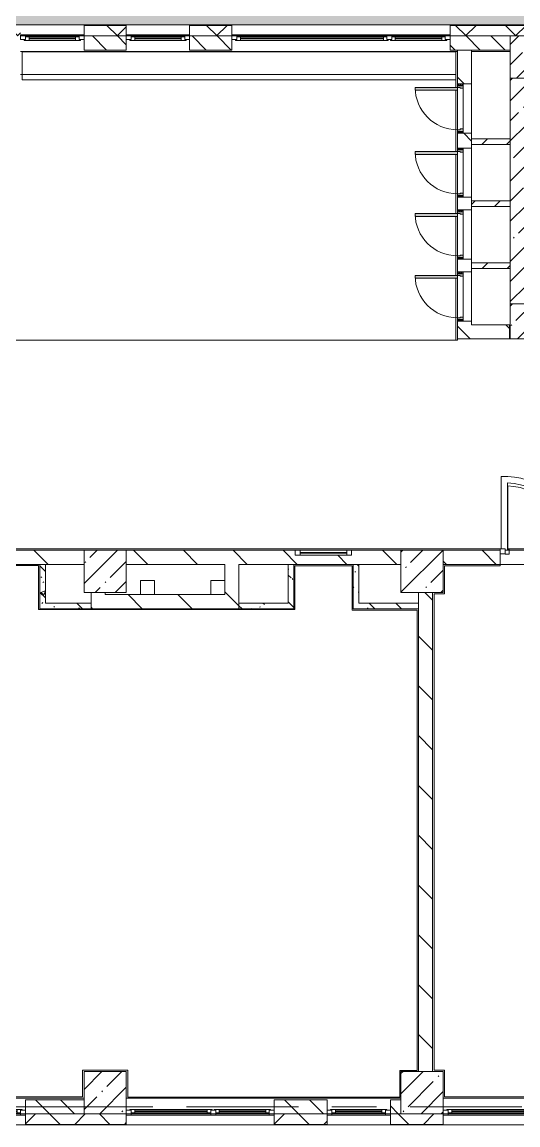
# Model space of a CAD drawing. Header units: millimetres. Extents: x 81469 to 279813, y -8553 to 29000.
# Drawn here: x 159583 to 166624, y -258 to 15398 of the extents above; entities that cross this region are included whole.
import ezdxf

# ---------------------------------------------------------------- set-up
doc = ezdxf.new("R2010")
doc.units = ezdxf.units.MM
doc.linetypes.add('Осевая', pattern=[3175, 635, -476.25, 1587.5, -476.25])
for name, color, linetype, lineweight in [('A-DETL-19', 7, 'Continuous', 5), ('A-GLAZ-3', 7, 'Continuous', 5), ('A-GLAZ-CWMG-2', 7, 'Continuous', 5), ('A-WALL', 7, 'Continuous', 9), ('A-WALL-4', 7, 'Continuous', 5), ('I-WALL-21', 7, 'Continuous', 5), ('S-COLS-1', 7, 'Continuous', 5), ('Оси', 7, 'Continuous', 9), ('Оси-2', 7, 'Осевая', 9)]:
    doc.layers.add(name, color=color, linetype=linetype, lineweight=lineweight)
doc.layers.add('A-DETL-GENF-1', color=7, linetype='Continuous', lineweight=9, true_color=0xc0c0c0, transparency=0.4)
for name, color, linetype, lineweight, true_color in [('A-DETL-GENF-2', 7, 'Continuous', 5, 0xaaaaaa), ('A-DOOR-4', 7, 'Continuous', 5, 0xe2e2e2), ('A-DOOR-5', 7, 'Continuous', 5, 0xaaaaaa), ('A-DOOR-FRAM-2', 7, 'Continuous', 5, 0xe2e2e2), ('A-DOOR-FRAM-4', 7, 'Continuous', 5, 0xaaaaaa), ('A-FLOR-2', 7, 'Continuous', 5, 0xaaaaaa), ('A-WALL-5', 7, 'Continuous', 5, 0x737373), ('I-WALL-23', 7, 'Continuous', 5, 0x787878)]:
    doc.layers.add(name, color=color, linetype=linetype, lineweight=lineweight, true_color=true_color)
pattern_1 = [(135, (152802.76, 0), (-176.7767, -176.7767), [])]
pattern_2 = [(135, (152802.76, 0), (-353.553, -353.553), [])]
pattern_3 = [(45, (152802.76, 0), (-353.5534, 353.5534), []), (135, (152802.76, 0), (-353.5534, -353.5534), [])]
pattern_4 = [(45, (152802.76, 0), (-285.123, 285.123), []), (45, (153087.9, 0), (-285.123, 285.123), [504.031, -100.806, 16.764, -84.042])]
pattern_5 = [(135, (152802.76, 0), (-377.17, -377.17), [533.4, -88.9, 17.78, -88.9]), (135, (152802.76, 376.94), (-377.17, -377.17), []), (50, (152802.76, 0), (637.645, -55.787), [66.675, -733.425]), (355, (152802.76, 0), (-123.35, 668.7), [53.34, -586.74]), (100.451, (152855.9, -4.65), (514.3, 612.908), [56.665, -623.315]), (46.184, (152802.8, 177.8), (948.776, -147.15), [100.01, -1100.14]), (96.636, (152881.8, 165.5), (830.91, 865.997), [85, -934.97]), (351.184, (152802.8, 177.8), (830.92, 865.99), [80.01, -880.11]), (21, (152891.66, 133.35), (530.65, -357.928), [66.675, -733.425]), (326, (152891.66, 133.35), (216.308, 644.658), [53.34, -586.74]), (71.451, (152935.9, 103.5), (746.96, 286.724), [56.665, -623.315]), (37.5, (152802.76, 0), (10.8105, 295.9426), [16.764, -562.864, 16.764, -578.866, -588.962]), (37.5, (152802.76, 0), (10.8105, 295.9426), [-1175.258, 16.764, -572.198]), (7.5, (152802.76, 0), (233.869, 350.632), [16.764, -322.834, 16.764, -549.529, -224.472]), (7.5, (152802.76, 0), (233.869, 350.632), [-905.891, 16.764, -207.708]), (327.5, (152604.51, 0), (474.568, -20.0513), [16.764, -205.486, 16.764, -676.656, -920.115]), (327.5, (152604.51, 0), (474.568, -20.0513), [-915.67, 16.764, -903.351]), (317.5, (152515.6, 0), (518.452, 88.993), [16.764, -272.161, 16.764, -443.738, -653.415]), (317.5, (152515.6, 0), (518.452, 88.993), [-749.427, 16.764, -636.65])]
pattern_6 = [(45, (152802.76, 0), (-176.7767, 176.7767), [])]

# ---------------------------------------------------------------- blocks, each defined once
blk = doc.blocks.new('BSC_Колонна _Прямоугольная - 600х600-V101-3_4_3_птичка')
at = {"layer": 'S-COLS-1'}
h = blk.add_hatch(dxfattribs=at)
h.set_pattern_fill('FP_60', color=256, style=0, pattern_type=2)
h.set_pattern_definition([(45, (-14010, -14900), (-285.123, 285.123), []), (45, (-13724.88, -14900), (-285.123, 285.123), [504.031, -100.806, 16.764, -84.042])])
h.paths.add_polyline_path([(-22, -300), (300, -300), (300, 300), (-300, 300), (-300, -300)])
for p, q in [((300, 300), (-300, 300)), ((-300, 300), (-300, -300)), ((300, -300), (300, 300)), ((-300, -300), (300, -300))]:
    blk.add_line(p, q, dxfattribs=at)
blk = doc.blocks.new('120_Окно_СКБ_2Ст - 120_Окно_СКБ_2Ст 3100х2500 _мал_ створка слева-2_-22446420-3_4_3_птичка')
at = {"layer": 'A-GLAZ-3'}
for p, q in [((-1550, -127), (-1550, -57)), ((-1550, -57), (-1480, -57)), ((1550, -57), (-1550, -57)), ((-1480, -127), (-1550, -127)), ((-1550, -127), (-1500, -127)), ((-1480, -127), (-1500, -127)), ((-1500, -127), (-1500, -137)), ((-1500, -137), (-700, -137)), ((-700, -137), (-1500, -137)), ((-1480, -57), (-1480, -127)), ((-720, -87), (-1480, -87)), ((-1480, -87), (-1480, -127)), ((-1430, -137), (-1430, -87)), ((-1430, -107), (-770, -107)), ((-770, -117), (-1430, -117)), ((-770, -137), (-770, -87)), ((-720, -127), (-720, -57)), ((-720, -57), (-650, -57)), ((-720, -127), (-720, -87)), ((-650, -127), (-720, -127)), ((-700, -127), (-720, -127)), ((-700, -127), (-670, -127)), ((-700, -137), (-700, -127)), ((-650, -127), (-670, -127)), ((-670, -127), (-670, -137)), ((-670, -137), (1500, -137)), ((1500, -137), (-670, -137)), ((-650, -57), (-650, -127)), ((1480, -87), (-650, -87)), ((-650, -87), (-650, -127)), ((-600, -137), (-600, -87)), ((-600, -107), (1430, -107)), ((1430, -117), (-600, -117)), ((1430, -137), (1430, -87)), ((1480, -127), (1480, -57)), ((1480, -57), (1550, -57)), ((1480, -127), (1480, -87)), ((1550, -127), (1480, -127)), ((1500, -127), (1480, -127)), ((1500, -127), (1550, -127)), ((1500, -137), (1500, -127)), ((1550, -57), (1550, -127))]:
    blk.add_line(p, q, dxfattribs=at)
blk = doc.blocks.new('120_Окно_СКБ_2Ст - 120_Окно_СКБ_2Ст 2100х2500 _мал створка СЛЕВА_-22446485-3_4_3_птичка')
at = {"layer": 'A-GLAZ-3'}
for p, q in [((-1050, -127), (-1050, -57)), ((-1050, -57), (-980, -57)), ((1050, -57), (-1050, -57)), ((-980, -127), (-1050, -127)), ((-1050, -127), (-1000, -127)), ((-980, -127), (-1000, -127)), ((-1000, -127), (-1000, -137)), ((-1000, -137), (-200, -137)), ((-200, -137), (-1000, -137)), ((-980, -57), (-980, -127)), ((-220, -87), (-980, -87)), ((-980, -87), (-980, -127)), ((-930, -137), (-930, -87)), ((-930, -107), (-270, -107)), ((-270, -117), (-930, -117)), ((-270, -137), (-270, -87)), ((-220, -127), (-220, -57)), ((-220, -57), (-150, -57)), ((-220, -127), (-220, -87)), ((-150, -127), (-220, -127)), ((-200, -127), (-220, -127)), ((-200, -127), (-170, -127)), ((-200, -137), (-200, -127)), ((-150, -127), (-170, -127)), ((-170, -127), (-170, -137)), ((-170, -137), (1000, -137)), ((1000, -137), (-170, -137)), ((-150, -57), (-150, -127)), ((980, -87), (-150, -87)), ((-150, -87), (-150, -127)), ((-100, -137), (-100, -87)), ((-100, -107), (930, -107)), ((930, -117), (-100, -117)), ((930, -137), (930, -87)), ((980, -127), (980, -57)), ((980, -57), (1050, -57)), ((980, -127), (980, -87)), ((1050, -127), (980, -127)), ((1000, -127), (980, -127)), ((1000, -127), (1050, -127)), ((1000, -137), (1000, -127)), ((1050, -57), (1050, -127))]:
    blk.add_line(p, q, dxfattribs=at)
blk = doc.blocks.new('120_Окно_СКБ_1Ст - 120_Окно_СКБ_1Ст 900х2500_h_-22445987-3_4_3_птичка')
at = {"layer": 'A-GLAZ-3'}
for p, q in [((-450, -127), (-450, -57)), ((-450, -57), (-380, -57)), ((450, -57), (-450, -57)), ((-380, -127), (-450, -127)), ((-450, -127), (-400, -127)), ((-380, -127), (-400, -127)), ((-400, -127), (-400, -137)), ((-400, -137), (400, -137)), ((400, -137), (-400, -137)), ((-380, -57), (-380, -127)), ((380, -87), (-380, -87)), ((-380, -87), (-380, -127)), ((-330, -137), (-330, -87)), ((-330, -107), (330, -107)), ((330, -117), (-330, -117)), ((330, -137), (330, -87)), ((380, -127), (380, -57)), ((380, -57), (450, -57)), ((380, -127), (380, -87)), ((450, -127), (380, -127)), ((400, -127), (380, -127)), ((400, -127), (450, -127)), ((400, -137), (400, -127)), ((450, -57), (450, -127))]:
    blk.add_line(p, q, dxfattribs=at)
blk = doc.blocks.new('120_Окно_СКБ_2Ст - 120_Окно_СКБ_2Ст 2100х2500 _мал створка СЛЕВА_-V106-3_4_3_птичка')
at = {"layer": 'A-GLAZ-3'}
for p, q in [((-1050, -127), (-1050, -57)), ((-1050, -57), (-980, -57)), ((1050, -57), (-1050, -57)), ((-980, -127), (-1050, -127)), ((-1050, -127), (-1000, -127)), ((-980, -127), (-1000, -127)), ((-1000, -127), (-1000, -137)), ((-1000, -137), (-200, -137)), ((-200, -137), (-1000, -137)), ((-980, -57), (-980, -127)), ((-220, -87), (-980, -87)), ((-980, -87), (-980, -127)), ((-930, -137), (-930, -87)), ((-930, -107), (-270, -107)), ((-270, -117), (-930, -117)), ((-270, -137), (-270, -87)), ((-220, -127), (-220, -57)), ((-220, -57), (-150, -57)), ((-220, -127), (-220, -87)), ((-150, -127), (-220, -127)), ((-200, -127), (-220, -127)), ((-200, -127), (-170, -127)), ((-200, -137), (-200, -127)), ((-150, -127), (-170, -127)), ((-170, -127), (-170, -137)), ((-170, -137), (1000, -137)), ((1000, -137), (-170, -137)), ((-150, -57), (-150, -127)), ((980, -87), (-150, -87)), ((-150, -87), (-150, -127)), ((-100, -137), (-100, -87)), ((-100, -107), (930, -107)), ((930, -117), (-100, -117)), ((930, -137), (930, -87)), ((980, -127), (980, -57)), ((980, -57), (1050, -57)), ((980, -127), (980, -87)), ((1050, -127), (980, -127)), ((1000, -127), (980, -127)), ((1000, -127), (1050, -127)), ((1000, -137), (1000, -127)), ((1050, -57), (1050, -127))]:
    blk.add_line(p, q, dxfattribs=at)
blk = doc.blocks.new('120_Окно_СКБ_2Ст - 120_Окно_СКБ_2Ст 3100х2500 _мал_створка слева_ 2-V149-3_4_3_птичка')
at = {"layer": 'A-GLAZ-3'}
for p, q in [((-1550, -127), (-1550, -57)), ((-1550, -57), (-1480, -57)), ((1550, -57), (-1550, -57)), ((-1480, -127), (-1550, -127)), ((-1550, -127), (-1500, -127)), ((-1480, -127), (-1500, -127)), ((-1500, -127), (-1500, -137)), ((-1500, -137), (670, -137)), ((670, -137), (-1500, -137)), ((-1480, -57), (-1480, -127)), ((650, -87), (-1480, -87)), ((-1480, -87), (-1480, -127)), ((-1430, -137), (-1430, -87)), ((-1430, -107), (600, -107)), ((600, -117), (-1430, -117)), ((600, -137), (600, -87)), ((650, -127), (650, -57)), ((650, -57), (720, -57)), ((650, -127), (650, -87)), ((720, -127), (650, -127)), ((670, -127), (650, -127)), ((670, -127), (700, -127)), ((670, -137), (670, -127)), ((720, -127), (700, -127)), ((700, -127), (700, -137)), ((700, -137), (1500, -137)), ((1500, -137), (700, -137)), ((720, -57), (720, -127)), ((1480, -87), (720, -87)), ((720, -87), (720, -127)), ((770, -137), (770, -87)), ((770, -107), (1430, -107)), ((1430, -117), (770, -117)), ((1430, -137), (1430, -87)), ((1480, -127), (1480, -57)), ((1480, -57), (1550, -57)), ((1480, -127), (1480, -87)), ((1550, -127), (1480, -127)), ((1500, -127), (1480, -127)), ((1500, -127), (1550, -127)), ((1500, -137), (1500, -127)), ((1550, -57), (1550, -127))]:
    blk.add_line(p, q, dxfattribs=at)
blk = doc.blocks.new('BSC_Колонна _Прямоугольная - 500х500-V199-3_4_3_птичка')
at = {"layer": 'S-COLS-1'}
h = blk.add_hatch(dxfattribs=at)
h.set_pattern_fill('FP_112', color=256, style=0, pattern_type=2)
h.set_pattern_definition([(45, (-13960, -11150), (-285.123, 285.123), []), (45, (-13674.88, -11150), (-285.123, 285.123), [504.031, -100.806, 16.764, -84.042])])
h.paths.add_polyline_path([(-250, -250), (250, -250), (250, 250), (-250, 250), (-250, 71)])
for p, q in [((250, 250), (-250, 250)), ((-250, 250), (-250, -250)), ((250, -250), (250, 250)), ((-250, -250), (250, -250))]:
    blk.add_line(p, q, dxfattribs=at)
blk = doc.blocks.new('BSC_Колонна _Прямоугольная - 600х600-V205-3_4_3_птичка')
at = {"layer": 'S-COLS-1'}
h = blk.add_hatch(dxfattribs=at)
h.set_pattern_fill('FP_117', color=256, style=0, pattern_type=2)
h.set_pattern_definition([(45, (-7960, -7600), (-285.123, 285.123), []), (45, (-7674.88, -7600), (-285.123, 285.123), [504.031, -100.806, 16.764, -84.042])])
h.paths.add_polyline_path([(-300, -300), (300, -300), (300, 300), (-300, 300)])
for p, q in [((300, 300), (-300, 300)), ((-300, 300), (-300, -300)), ((300, -300), (300, 300)), ((-300, -300), (300, -300))]:
    blk.add_line(p, q, dxfattribs=at)
blk = doc.blocks.new('110_Дверь_СКБ_1Ст - д-18 700x2100h_Технический шкаф ЭОМ и СС-V190-3_4_3_птичка')
at = {"layer": 'A-DOOR-4'}
h = blk.add_hatch(color=256, dxfattribs=at)
h.paths.add_polyline_path([(-312.5, 100), (-312.5, 20), (-277.5, 20), (-277.5, 60), (-287.5, 60), (-292.5, 100)])
h.paths.add_polyline_path([(312.5, 100), (312.5, 60), (302.5, 60), (302.5, 20), (337.5, 20), (337.5, 100)])
at = {"layer": 'A-DOOR-5'}
h = blk.add_hatch(dxfattribs=at)
h.set_pattern_fill('FP_20', color=256, style=0, pattern_type=2)
h.set_pattern_definition([(135, (1951.41, 164.685), (-14.14214, -14.14214), []), (225, (1951.41, 164.685), (14.14214, -14.14214), [])])
h.paths.add_polyline_path([(362.5, 100), (337.5, 100), (337.5, 20), (362.5, 20)])
at = {"layer": 'A-DOOR-FRAM-2'}
blk.add_hatch(color=256, dxfattribs=at).paths.add_polyline_path([(272.5, 700), (272.5, 100), (312.5, 100), (312.5, 700)])
at = {"layer": 'A-DOOR-FRAM-4'}
h = blk.add_hatch(dxfattribs=at)
h.set_pattern_fill('FP_21', color=256, style=0, pattern_type=2)
h.set_pattern_definition([(45, (-171.384, 164.685), (-14.1421, 14.1421), []), (135, (-171.384, 164.685), (-14.1421, -14.1421), [])])
h.paths.add_polyline_path([(-312.5, 100), (-337.5, 100), (-337.5, 20), (-312.5, 20)])
at = {"layer": 'A-DOOR-5'}
for p, q in [((312.5, 700), (272.5, 700)), ((272.5, 700), (272.5, 100)), ((312.5, 100), (312.5, 700)), ((272.5, 100), (312.5, 100))]:
    blk.add_line(p, q, dxfattribs=at)
blk.add_arc((312.5, 100), 600, 90, 180, dxfattribs=at)
at = {"layer": 'A-DOOR-FRAM-4'}
for p, q in [((-312.5, 100), (-337.5, 100)), ((-337.5, 100), (-337.5, 20)), ((-337.5, 20), (-312.5, 20)), ((-287.5, 100), (-312.5, 100)), ((-312.5, 100), (-312.5, 20)), ((-312.5, 20), (-312.5, 100)), ((-312.5, 20), (-277.5, 20)), ((-287.5, 60), (-287.5, 100)), ((-287.5, 100), (272.5, 100)), ((-277.5, 60), (-287.5, 60)), ((-277.5, 20), (-277.5, 60)), ((302.5, 20), (-277.5, 20)), ((312.5, 60), (302.5, 60)), ((302.5, 60), (302.5, 20)), ((302.5, 20), (337.5, 20)), ((312.5, 100), (312.5, 60)), ((337.5, 100), (312.5, 100)), ((337.5, 20), (337.5, 100)), ((362.5, 100), (337.5, 100)), ((337.5, 100), (337.5, 20)), ((337.5, 20), (362.5, 20)), ((362.5, 20), (362.5, 100))]:
    blk.add_line(p, q, dxfattribs=at)
blk = doc.blocks.new('120_Окно_СКБ_1Ст - 120_Окно_СКБ_1Ст 900х2500_h_-20664874-3_4_3_птичка')
at = {"layer": 'A-GLAZ-3'}
for p, q in [((-450, -127), (-450, -57)), ((-450, -57), (-380, -57)), ((450, -57), (-450, -57)), ((-380, -127), (-450, -127)), ((-450, -127), (-400, -127)), ((-380, -127), (-400, -127)), ((-400, -127), (-400, -137)), ((-400, -137), (400, -137)), ((400, -137), (-400, -137)), ((-380, -57), (-380, -127)), ((380, -87), (-380, -87)), ((-380, -87), (-380, -127)), ((-330, -137), (-330, -87)), ((-330, -107), (330, -107)), ((330, -117), (-330, -117)), ((330, -137), (330, -87)), ((380, -127), (380, -57)), ((380, -57), (450, -57)), ((380, -127), (380, -87)), ((450, -127), (380, -127)), ((400, -127), (380, -127)), ((400, -127), (450, -127)), ((400, -137), (400, -127)), ((450, -57), (450, -127))]:
    blk.add_line(p, q, dxfattribs=at)
blk = doc.blocks.new('120_Окно_СКБ_1Ст - 120_Окно_СКБ_1Ст_900х2500_h_-20705657-3_4_3_птичка')
at = {"layer": 'A-GLAZ-3'}
for p, q in [((-450, -127), (-450, -57)), ((-450, -57), (-380, -57)), ((450, -57), (-450, -57)), ((-380, -127), (-450, -127)), ((-450, -127), (-400, -127)), ((-380, -127), (-400, -127)), ((-400, -127), (-400, -137)), ((-400, -137), (400, -137)), ((400, -137), (-400, -137)), ((-380, -57), (-380, -127)), ((380, -87), (-380, -87)), ((-380, -87), (-380, -127)), ((-330, -137), (-330, -87)), ((-330, -107), (330, -107)), ((330, -117), (-330, -117)), ((330, -137), (330, -87)), ((380, -127), (380, -57)), ((380, -57), (450, -57)), ((380, -127), (380, -87)), ((450, -127), (380, -127)), ((400, -127), (380, -127)), ((400, -127), (450, -127)), ((400, -137), (400, -127)), ((450, -57), (450, -127))]:
    blk.add_line(p, q, dxfattribs=at)
blk = doc.blocks.new('BSC_Колонна _Прямоугольная - 600х600-20441433-3_4_3_птичка')
at = {"layer": 'S-COLS-1'}
h = blk.add_hatch(dxfattribs=at)
h.set_pattern_fill('FP_125', color=256, style=0, pattern_type=2)
h.set_pattern_definition([(45, (-12460, -7600), (-285.123, 285.123), []), (45, (-12174.88, -7600), (-285.123, 285.123), [504.031, -100.806, 16.764, -84.042])])
h.paths.add_polyline_path([(-300, -300), (300, -300), (300, 300), (-300, 300), (-300, 150)])
for p, q in [((300, 300), (-300, 300)), ((-300, 300), (-300, -300)), ((300, -300), (300, 300)), ((-300, -300), (300, -300))]:
    blk.add_line(p, q, dxfattribs=at)
blk = doc.blocks.new('Дверь_Витражная_остекление_ - ДВН_ДАО_Главный вход_1200 в свету Д-22 _п_-31928779-3_4_3_птичка')
at = {"layer": 'A-DOOR-4'}
for points in [[(-615, 30), (-610, 30), (-615, 930)], [(610, 384), (650, 388), (650, 430), (610, 430), (610, 388)]]:
    blk.add_hatch(color=256, dxfattribs=at).paths.add_polyline_path(points)
at = {"layer": 'A-DETL-GENF-2'}
for p, q in [((-610, 30), (-610, 930)), ((650, 430), (610, 430)), ((610, 430), (610, 384)), ((650, 387), (650, 430)), ((-595, 30), (-615, 30)), ((-595, -40), (-595, 30)), ((595, -40), (595, 16)), ((-650, -40), (-595, -40)), ((650, -40), (595, -40))]:
    blk.add_line(p, q, dxfattribs=at)
at = {"layer": 'A-DOOR-5'}
blk.add_line((650, 430), (650, 387), dxfattribs=at)
for centre, radius, start, end in [((-650, 30), 900, 360, 87.7416), ((650, 30), 400, 90, 140.1159), ((650, 30), 400, 158.7261, 180)]:
    blk.add_arc(centre, radius, start, end, dxfattribs=at)
blk = doc.blocks.new('Прямоугольный импост - 50 x 70 мм-31701779-3_4_3_птичка')
at = {"layer": 'A-GLAZ-CWMG-2'}
for p, q in [((0, 35), (-70, 35)), ((-70, 35), (-70, -35)), ((0, -35), (0, 35)), ((-70, -35), (0, -35))]:
    blk.add_line(p, q, dxfattribs=at)
blk = doc.blocks.new('120_Окно_СКБ_1Ст - 120_Окно_СКБ_1Ст 400х800 EI30-24230873-3_4_3_птичка')
at = {"layer": 'A-GLAZ-3'}
for p, q in [((-400, 30), (-400, 100)), ((-400, 100), (-330, 100)), ((400, 100), (-400, 100)), ((-330, 30), (-400, 30)), ((-400, 30), (400, 30)), ((-330, 100), (-330, 30)), ((330, 70), (-330, 70)), ((330, 60), (-330, 60)), ((330, 30), (330, 100)), ((330, 100), (400, 100)), ((400, 30), (330, 30)), ((400, 100), (400, 30))]:
    blk.add_line(p, q, dxfattribs=at)
blk = doc.blocks.new('Зашивка приборов отопления34 - Зашивка приборов отопления-33324488-3_4_3_птичка')
at = {"layer": 'A-WALL-4'}
for p, q in [((34188, 26888), (34188, 26567)), ((40348, 26888), (34188, 26888)), ((40348, 26567), (40348, 26888)), ((34188, 26567), (40348, 26567)), ((40348, 26567), (34188, 26567)), ((34188, 26567), (34188, 26492)), ((34188, 26492), (40348, 26492)), ((40348, 26492), (40348, 26567))]:
    blk.add_line(p, q, dxfattribs=at)

msp = doc.modelspace()

# ---------------------------------------------------------------- hatches: boundary and pattern name
at = {"layer": 'A-DETL-GENF-1'}
msp.add_hatch(color=256, dxfattribs=at).paths.add_polyline_path([(151875, 14774.9), (152534.8, 14774.9), (152534.8, 15358), (191562.8, 15358), (191562.8, 23888.3), (186730.8, 23888.3), (186730.8, 27398.1), (150393.7, 27398.1), (150393.7, 14774.9), (151408.9, 14774.9)])
at = {"layer": 'A-WALL-4'}
h = msp.add_hatch(dxfattribs=at)
h.set_pattern_fill('FP_68', color=256, style=0, pattern_type=2)
h.set_pattern_definition(pattern_3)
h.paths.add_polyline_path([(194756.4, 15200), (194962.8, 15200), (194962.8, 15350), (190612.8, 15350), (190612.8, 15200), (192892, 15200)])
h.paths.add_polyline_path([(182812.8, 15200), (184912.8, 15200), (184912.8, 15350), (182819.8, 15349), (182819.8, 15288), (182812.8, 15285), (182039.8, 15288), (182039.8, 15350), (178413, 15349), (178413, 15288), (178406, 15285), (177233, 15288), (177233, 15350), (172592.8, 15349), (172592.8, 15288), (172585.8, 15285), (171812.8, 15288), (171812.8, 15350), (167585.8, 15349), (167585.8, 15288), (167578.8, 15285), (167405.8, 15288), (167405.5, 15350), (165662.8, 15350), (165662.8, 15200), (182803.5, 15200)])
h.paths.add_polyline_path([(187462.8, 15200), (188212.8, 15200), (188212.8, 15350), (187462.8, 15350)])
h.paths.add_polyline_path([(186412.8, 15200), (186562.8, 15200), (186562.8, 15350), (186412.8, 15350), (186412.8, 15270.2)])
h.paths.add_polyline_path([(161062.8, 15200), (161062.8, 15350), (160462.8, 15350), (160462.8, 15200)])
h.paths.add_polyline_path([(162562.8, 15200), (162562.8, 15350), (161962.8, 15350), (161962.8, 15200), (162129.2, 15200)])
h.paths.add_polyline_path([(157468.2, 15200), (159562.8, 15200), (159562.8, 15350), (152842.8, 15350), (152842.8, 15293), (152692.8, 15293), (152692.8, 15200), (157462.8, 15200)])
h.paths.add_polyline_path([(186042.8, 15200), (186037.8, 15350), (185812.8, 15350), (185812.8, 15200)])
h = msp.add_hatch(dxfattribs=at)
h.set_pattern_fill('FP_66', color=256, style=0, pattern_type=2)
h.set_pattern_definition(pattern_1)
h.paths.add_polyline_path([(165858.1, 15000), (166512.8, 15000), (166512.8, 15200), (165662.8, 15200), (165662.8, 15000), (165764, 15000)])
h.paths.add_polyline_path([(157462.8, 15000), (158962.8, 15000), (158962.8, 15200), (157462.8, 15200)])
h.paths.add_polyline_path([(162129.2, 15000), (162562.8, 15000), (162562.8, 15200), (161962.8, 15200), (161962.8, 15000)])
h.paths.add_polyline_path([(161062.8, 15000), (161062.8, 15200), (160462.8, 15200), (160462.8, 15000)])
h = msp.add_hatch(dxfattribs=at)
h.set_pattern_fill('FP_66', color=256, style=0, pattern_type=2)
h.set_pattern_definition(pattern_1)
h.paths.add_polyline_path([(218061.5, -100), (218212.8, -100), (218212.8, 100), (217962.8, 100), (217962.8, -100)])
h.paths.add_polyline_path([(207807.2, -100), (208312.8, -100), (208312.8, 100), (207562.8, 100), (207562.8, -100)])
h.paths.add_polyline_path([(209712.8, -100), (210612.8, -100), (210612.8, 100), (209712.8, 100), (209712.8, -52.2)])
h.paths.add_polyline_path([(217062.8, -100), (217062.8, 100), (216512.8, 100), (216512.8, -100)])
h.paths.add_polyline_path([(214212.8, -100), (214412.8, -100), (214412.8, 100), (214212.8, 100), (214212.8, 42.9)])
h.paths.add_polyline_path([(196620.8, -100), (197112.8, -100), (197112.8, 100), (196212.8, 100), (196212.8, -100)])
h.paths.add_polyline_path([(200962.8, -100), (200962.8, 100), (200712.8, 100), (200712.8, -100)])
h.paths.add_polyline_path([(203812.8, -100), (203812.8, 100), (203062.8, 100), (203062.8, -100)])
h.paths.add_polyline_path([(195462.8, -100), (195712.8, -100), (195712.8, 100), (195462.8, 100)])
h.paths.add_polyline_path([(205212.8, -100), (205462.8, -100), (205462.8, 100), (205212.8, 100), (205212.8, 33.3)])
h.paths.add_polyline_path([(194562.8, -100), (194562.8, 100), (193942.8, 100), (193942.8, -100)])
h.paths.add_polyline_path([(186672.8, -100), (186672.8, 100), (186412.8, 100), (186412.8, -100)])
h.paths.add_polyline_path([(191342.8, -100), (191342.8, 100), (191292.8, 100), (191292.8, -100)])
h.paths.add_polyline_path([(182612.5, -100), (182785.6, -100), (182785.6, 100), (182612.5, 100), (182612.5, 55.2)])
h.paths.add_polyline_path([(190792.8, -100), (190792.8, 100), (190225.8, 100), (190225.8, -100)])
h.paths.add_polyline_path([(184502.1, -100), (184912.8, -100), (184912.8, 100), (183685.6, 100), (183685.6, -100)])
h.paths.add_polyline_path([(188772.8, -100), (189325.8, -100), (189325.8, 100), (188772.8, 100)])
h.paths.add_polyline_path([(175312.8, -100), (175512.8, -100), (175512.8, 100), (175312.8, 100), (175312.8, 63.6)])
h.paths.add_polyline_path([(177612.8, -100), (178362.8, -100), (178362.8, 100), (177612.8, 100)])
h.paths.add_polyline_path([(168412.8, -100), (168412.8, 100), (167662.8, 100), (167662.8, -100)])
h.paths.add_polyline_path([(174412.8, -100), (174712.8, -100), (174712.8, 100), (174412.8, 100)])
h.paths.add_polyline_path([(169312.8, -100), (170062.8, -100), (170062.8, 100), (169312.8, 100)])
h.paths.add_polyline_path([(172383.5, -100), (173512.8, -100), (173512.8, 100), (172162.8, 100), (172162.8, -100)])
h.paths.add_polyline_path([(179212.5, -100), (179212.5, 100), (178962.8, 100), (178962.8, -100)])
h.paths.add_polyline_path([(159632.8, -100), (160462.8, -100), (160462.8, 100), (159632.8, 100)])
h.paths.add_polyline_path([(163912.8, -100), (163912.8, 100), (163162.5, 100), (163162.5, -100)])
h.paths.add_polyline_path([(164925.9, -100), (164962.8, -100), (164962.8, 100), (164812.8, 100), (164812.8, -100)])
h = msp.add_hatch(dxfattribs=at)
h.set_pattern_fill('FP_68', color=256, style=0, pattern_type=2)
h.set_pattern_definition(pattern_3)
h.paths.add_polyline_path([(207807.2, -250), (208312.8, -250), (208312.8, -100), (207562.8, -100), (207562.8, -250)])
h.paths.add_polyline_path([(209429.9, -250), (209429.9, -100), (209212.8, -100), (209212.8, -250)])
h.paths.add_polyline_path([(197112.8, -250), (197112.8, -100), (195462.8, -100), (195462.8, -250), (196620.8, -250)])
h.paths.add_polyline_path([(200962.8, -250), (200962.8, -100), (200212.8, -100), (200212.8, -250), (200712.8, -250)])
h.paths.add_polyline_path([(193942.8, -250), (194562.8, -250), (194562.8, -100), (193942.8, -100)])
h.paths.add_polyline_path([(205462.8, -250), (205462.8, -100), (204712.8, -100), (204712.8, -250), (205010.6, -250)])
h.paths.add_polyline_path([(203062.8, -250), (203812.8, -250), (203812.8, -100), (203062.8, -100)])
h.paths.add_polyline_path([(184502.1, -250), (184912.8, -250), (184912.8, -100), (183685.6, -100), (183685.6, -250)])
h.paths.add_polyline_path([(191842.8, -250), (191842.8, -100), (190225.8, -100), (190225.8, -250), (191027.6, -250)])
h.paths.add_polyline_path([(185812.8, -250), (186672.8, -250), (186672.8, -100), (185812.8, -100)])
h.paths.add_polyline_path([(188772.8, -250), (189325.8, -250), (189325.8, -100), (188772.8, -100)])
h.paths.add_polyline_path([(182785.6, -250), (182785.6, -100), (182012.5, -100), (182012.5, -250), (182637.7, -250)])
h.paths.add_polyline_path([(178908.9, -250), (179212.5, -250), (179212.5, -100), (177612.8, -100), (177612.8, -250), (177976.7, -250)])
h.paths.add_polyline_path([(175312.8, -250), (175512.8, -250), (175512.8, -100), (174412.8, -100), (174412.8, -250), (175180.1, -250)])
h.paths.add_polyline_path([(173512.8, -250), (173512.8, -100), (172162.8, -100), (172162.8, -250), (172383.5, -250)])
h.paths.add_polyline_path([(167662.8, -250), (168412.8, -250), (168412.8, -100), (167662.8, -100)])
h.paths.add_polyline_path([(170062.8, -250), (170062.8, -100), (169312.8, -100), (169312.8, -250), (169586.9, -250)])
h.paths.add_polyline_path([(164812.8, -250), (165562.8, -250), (165562.8, -100), (164812.8, -100)])
h.paths.add_polyline_path([(159632.8, -250), (161062.5, -250), (161062.5, -100), (159632.8, -100)])
h.paths.add_polyline_path([(156532.8, -250), (156532.8, -100), (152542.8, -100), (152542.8, -250), (155603.8, -250)])
h.paths.add_polyline_path([(163912.8, -250), (163912.8, -100), (163162.5, -100), (163162.5, -250)])
at = {"layer": 'I-WALL-21'}
h = msp.add_hatch(dxfattribs=at)
h.set_pattern_fill('FP_67', color=256, style=0, pattern_type=2)
h.set_pattern_definition(pattern_2)
h.paths.add_polyline_path([(165844, 11100), (165964, 11100), (165964, 11150), (165764, 11150), (165764, 11100)])
h.paths.add_polyline_path([(165764, 11850), (165964, 11850), (165964, 12030), (165764, 12030)])
h.paths.add_polyline_path([(165964, 12730), (165964, 12910), (165764, 12910), (165764, 12730), (165844, 12730)])
h.paths.add_polyline_path([(165844, 13610), (165964, 13610), (165964, 13819.9), (165764, 13819.9), (165764, 13610)])
h.paths.add_polyline_path([(165764, 14519.9), (165964, 14519.9), (165964, 15000), (165764, 15000), (165764, 14691.7)])
h = msp.add_hatch(dxfattribs=at)
h.set_pattern_fill('FP_64', color=256, style=0, pattern_type=2)
h.set_pattern_definition(pattern_4)
h.paths.add_polyline_path([(166513.7, 11400), (166733.7, 11400), (166733.7, 14600), (166513.7, 14600), (166513.7, 11900)])
h = msp.add_hatch(dxfattribs=at)
h.set_pattern_fill('FP_69', color=256, style=0, pattern_type=2)
h.set_pattern_definition(pattern_6)
h.paths.add_polyline_path([(166513.7, 13660), (166513.7, 13740), (165964, 13740), (165964, 13660)])
h = msp.add_hatch(dxfattribs=at)
h.set_pattern_fill('FP_69', color=256, style=0, pattern_type=2)
h.set_pattern_definition(pattern_6)
h.paths.add_polyline_path([(166513.7, 12780), (166513.7, 12860), (165964, 12860), (165964, 12780)])
h = msp.add_hatch(dxfattribs=at)
h.set_pattern_fill('FP_69', color=256, style=0, pattern_type=2)
h.set_pattern_definition(pattern_6)
h.paths.add_polyline_path([(166513.7, 11900), (166513.7, 11980), (165964, 11980), (165964, 11900)])
h = msp.add_hatch(dxfattribs=at)
h.set_pattern_fill('FP_67', color=256, style=0, pattern_type=2)
h.set_pattern_definition(pattern_2)
h.paths.add_polyline_path([(166503.7, 10900), (166503.7, 11100), (165764, 11100), (165764, 10900)])
h = msp.add_hatch(dxfattribs=at)
h.set_pattern_fill('FP_67', color=256, style=0, pattern_type=2)
h.set_pattern_definition(pattern_2)
h.paths.add_polyline_path([(169462.8, 7700), (169462.8, 7900), (167812, 7900), (167812, 7700), (169012.8, 7700)])
h.paths.add_polyline_path([(160462.8, 7700), (160462.8, 7900), (159332.8, 7900), (159332.8, 7700), (159913.8, 7700)])
h.paths.add_polyline_path([(161062.8, 7700), (164962.8, 7700), (164962.8, 7900), (164262.8, 7900), (164262.8, 7830), (163462.8, 7830), (163462.8, 7900), (161062.8, 7900), (161062.8, 7789.5)])
h.paths.add_polyline_path([(166372, 7700), (166372, 7900), (165562.8, 7900), (165562.8, 7700)])
h.paths.add_polyline_path([(156536, 7700), (156832.8, 7700), (156832.8, 7900), (156532.8, 7900), (156532.8, 7700)])
h = msp.add_hatch(dxfattribs=at)
h.set_pattern_fill('FP_67', color=256, style=0, pattern_type=2)
h.set_pattern_definition(pattern_2)
h.paths.add_polyline_path([(162662.8, 7070), (162662.8, 7700), (162462.8, 7700), (162462.8, 7070)])
h = msp.add_hatch(dxfattribs=at)
h.set_pattern_fill('FP_67', color=256, style=0, pattern_type=2)
h.set_pattern_definition(pattern_2)
h.paths.add_polyline_path([(160762.8, 7070), (160762.8, 7300), (160562.8, 7300), (160562.8, 7070)])
h = msp.add_hatch(dxfattribs=at)
h.set_pattern_fill('FP_67', color=256, style=0, pattern_type=2)
h.set_pattern_definition(pattern_2)
h.paths.add_polyline_path([(162462.8, 7070), (162462.8, 7270), (160762.8, 7270), (160762.8, 7070), (161197, 7070)])
h = msp.add_hatch(dxfattribs=at)
h.set_pattern_fill('FP_67', color=256, style=0, pattern_type=2)
h.set_pattern_definition(pattern_2)
h.paths.add_polyline_path([(165212.8, 500), (165412.8, 500), (165412.8, 7300), (165212.8, 7300), (165212.8, 808.9)])
at = {"layer": 'I-WALL-23'}
h = msp.add_hatch(dxfattribs=at)
h.set_pattern_fill('FP_72', color=256, style=0, pattern_type=2)
h.set_pattern_definition(pattern_5)
h.paths.add_polyline_path([(159913.8, 7070), (159913.8, 7700), (159833.8, 7700), (159833.8, 7070)])
h = msp.add_hatch(dxfattribs=at)
h.set_pattern_fill('FP_72', color=256, style=0, pattern_type=2)
h.set_pattern_definition(pattern_5)
h.paths.add_polyline_path([(163442.8, 7150), (163442.8, 7700), (163362.8, 7700), (163362.8, 7150)])
h = msp.add_hatch(dxfattribs=at)
h.set_pattern_fill('FP_72', color=256, style=0, pattern_type=2)
h.set_pattern_definition(pattern_5)
h.paths.add_polyline_path([(164362.8, 7070), (164362.8, 7700), (164282.8, 7700), (164282.8, 7070)])
h = msp.add_hatch(dxfattribs=at)
h.set_pattern_fill('FP_72', color=256, style=0, pattern_type=2)
h.set_pattern_definition(pattern_5)
h.paths.add_polyline_path([(160562.8, 7070), (160562.8, 7150), (159913.8, 7150), (159913.8, 7070)])
h = msp.add_hatch(dxfattribs=at)
h.set_pattern_fill('FP_72', color=256, style=0, pattern_type=2)
h.set_pattern_definition(pattern_5)
h.paths.add_polyline_path([(162662.8, 7070), (163442.8, 7070), (163442.8, 7150), (162662.8, 7150)])
h = msp.add_hatch(dxfattribs=at)
h.set_pattern_fill('FP_72', color=256, style=0, pattern_type=2)
h.set_pattern_definition(pattern_5)
h.paths.add_polyline_path([(165212.8, 7070), (165212.8, 7150), (164362.8, 7150), (164362.8, 7070), (164925.9, 7070)])
at = {"layer": 'S-COLS-1'}
h = msp.add_hatch(dxfattribs=at)
h.set_pattern_fill('FP_64', color=256, style=0, pattern_type=2)
h.set_pattern_definition(pattern_4)
h.paths.add_polyline_path([(161062.8, -100), (161062.8, 500), (160462.8, 500), (160462.8, -100)])
h = msp.add_hatch(dxfattribs=at)
h.set_pattern_fill('FP_64', color=256, style=0, pattern_type=2)
h.set_pattern_definition(pattern_4)
h.paths.add_polyline_path([(164962.8, -100), (165562.8, -100), (165562.8, 500), (164962.8, 500), (164962.8, 100)])

# ---------------------------------------------------------------- linework, layer by layer
at = {"layer": 'A-DETL-19'}
msp.add_line((152534.8, 15358), (191562.8, 15358), dxfattribs=at)
at = {"layer": 'A-FLOR-2'}
for p, q in [((165744, 14980), (159562.8, 14980)), ((165744, 14655), (165744, 14980)), ((159562.8, 14655), (165744, 14655)), ((165744, 14469.9), (165744, 14580)), ((165744, 13560), (165744, 14429.9)), ((165744, 12680), (165744, 13520)), ((165744, 11800), (165744, 12640)), ((165744, 10880), (165744, 11760)), ((165764, 10880), (153138.8, 10880)), ((165764, 10900), (165764, 10880)), ((166512.8, 10900), (166503.7, 10900)), ((166386.9, 8947.1), (166386.9, 7919)), ((166476.9, 7900), (166476.9, 8856.8)), ((166386.9, 7920), (159332.8, 7920)), ((166442, 7900), (166476.9, 7900)), ((166476.9, 7920), (167384, 7920)), ((159817.8, 7685.5), (159332.8, 7685.5)), ((159817.8, 7060.5), (159817.8, 7685.5)), ((164267.8, 7680.5), (163457.8, 7680.5)), ((163457.8, 7680.5), (163457.8, 7060.5)), ((164267.8, 7050.5), (164267.8, 7680.5)), ((166372, 7680), (165582.8, 7680)), ((165582.8, 7680), (165582.8, 7280)), ((166372, 7700), (166372, 7680)), ((161262.8, 7470), (161462.8, 7470)), ((161262.8, 7270), (161262.8, 7470)), ((161462.8, 7470), (161462.8, 7270)), ((162262.8, 7470), (162462.8, 7470)), ((162262.8, 7270), (162262.8, 7470)), ((165582.8, 7280), (165432.8, 7280)), ((165432.8, 7280), (165432.8, 520)), ((163457.8, 7060.5), (159817.8, 7060.5)), ((165192.8, 7050.5), (164267.8, 7050.5)), ((165192.8, 515.5), (165192.8, 7050.5)), ((160442.8, 140.5), (160442.8, 520.5)), ((160442.8, 520.5), (161082.8, 520.5)), ((161082.8, 520.5), (161082.8, 135.5)), ((164947.8, 135.5), (164947.8, 515.5)), ((164947.8, 515.5), (165192.8, 515.5)), ((165432.8, 520), (165582.8, 520)), ((165582.8, 520), (165582.8, 140)), ((156552.8, 140.5), (160442.8, 140.5)), ((161082.8, 135.5), (164947.8, 135.5)), ((165582.8, 140), (169442.8, 140))]:
    msp.add_line(p, q, dxfattribs=at)
for radius, start, end in [(1045, 11.78406, 92.36409), (955, 359.82001, 87.18541)]:
    msp.add_arc((166430, 7903), radius, start, end, dxfattribs=at)
at = {"layer": 'A-WALL'}
for p, q in [((161062.8, 15353), (160462.8, 15353)), ((161062.8, 15350), (160462.8, 15350)), ((162562.8, 15353), (161962.8, 15353)), ((162562.8, 15350), (161962.8, 15350)), ((167404.8, 15353), (165662.8, 15353)), ((167405.6, 15350), (165662.8, 15350)), ((161062.8, 15200), (160462.8, 15200)), ((160462.8, 15200), (161062.8, 15200)), ((162562.8, 15200), (161962.8, 15200)), ((161962.8, 15200), (162562.8, 15200)), ((166512.8, 15200), (165662.8, 15200)), ((165662.8, 15200), (166512.8, 15200)), ((165964, 15000), (165764, 15000)), ((165964, 13740), (165964, 13660)), ((166513.7, 13660), (166513.7, 13740)), ((165964, 12860), (165964, 12780)), ((166513.7, 12780), (166513.7, 12860)), ((165964, 11980), (165964, 11900)), ((166513.7, 11900), (166513.7, 11980)), ((159913.8, 7700), (159833.8, 7700)), ((163442.8, 7700), (163362.8, 7700)), ((164362.8, 7700), (164282.8, 7700)), ((160562.8, 7070), (160562.8, 7150)), ((162662.8, 7150), (162662.8, 7070)), ((165212.8, 7070), (165212.8, 7150)), ((159632.8, -100), (160462.8, -100)), ((163162.5, -100), (163912.8, -100)), ((164812.8, -100), (164962.8, -100)), ((159632.8, -250), (161062.5, -250)), ((159632.8, -253), (161062.5, -253)), ((163162.5, -250), (163912.8, -250)), ((163162.5, -253), (163912.8, -253)), ((164812.8, -250), (165562.8, -250)), ((164812.8, -253), (165562.8, -253))]:
    msp.add_line(p, q, dxfattribs=at)
at = {"layer": 'A-WALL-4'}
for p, q in [((160462.8, 15358), (160462.8, 15000)), ((161062.8, 15000), (161062.8, 15358)), ((161962.8, 15358), (161962.8, 15000)), ((162562.8, 15000), (162562.8, 15358)), ((165662.8, 15358), (165662.8, 15000)), ((161962.8, 15200), (161062.8, 15200)), ((165662.8, 15200), (162562.8, 15200)), ((160462.8, 15000), (161062.8, 15000)), ((161962.8, 15000), (162562.8, 15000)), ((165662.8, 15000), (165764, 15000)), ((165964, 15000), (166512.8, 15000)), ((160462.8, 100), (159632.8, 100)), ((159632.8, 100), (159632.8, -258)), ((160462.8, -100), (160462.8, 100)), ((163912.8, 100), (163162.5, 100)), ((163162.5, 100), (163162.5, -258)), ((163912.8, -258), (163912.8, 100)), ((164962.8, 100), (164812.8, 100)), ((164812.8, 100), (164812.8, -258)), ((164962.8, -100), (164962.8, 100)), ((159632.8, -100), (152692.8, -100)), ((161062.5, -100), (160462.8, -100)), ((161062.5, -258), (161062.5, -100)), ((161062.8, -100), (163162.5, -100)), ((163912.8, -100), (164812.8, -100)), ((164962.8, -100), (165562.8, -100)), ((165562.8, -258), (165562.8, -100)), ((152534.8, -258), (182012.5, -258))]:
    msp.add_line(p, q, dxfattribs=at)
at = {"layer": 'A-WALL-5'}
msp.add_line((167335.8, 15358), (152842.8, 15358), dxfattribs=at)
at = {"layer": 'I-WALL-21'}
for p, q in [((159562.8, 15200), (160462.8, 15200)), ((165764, 14980), (165744, 14980)), ((165764, 15000), (165764, 14519.9)), ((165964, 15000), (165964, 13740)), ((166512.8, 14980), (165964, 14980)), ((166513.7, 14600), (166513.7, 13740)), ((165844, 14519.9), (165964, 14519.9)), ((165764, 13819.9), (165764, 13610)), ((165964, 13819.9), (165844, 13819.9)), ((166513.7, 13740), (165964, 13740)), ((165964, 13660), (165964, 12860)), ((165964, 13660), (166513.7, 13660)), ((166513.7, 13660), (166513.7, 12860)), ((165844, 13610), (165964, 13610)), ((165764, 12910), (165764, 12730)), ((165964, 12910), (165844, 12910)), ((166513.7, 12860), (165964, 12860)), ((165844, 12730), (165964, 12730)), ((165964, 12780), (165964, 11980)), ((165964, 12780), (166513.7, 12780)), ((166513.7, 12780), (166513.7, 11980)), ((165764, 12030), (165764, 11850)), ((165964, 12030), (165844, 12030)), ((166513.7, 11980), (165964, 11980)), ((165964, 11900), (165964, 11100)), ((165964, 11900), (166513.7, 11900)), ((166513.7, 11900), (166513.7, 11400)), ((165844, 11850), (165964, 11850)), ((165764, 11150), (165764, 10900)), ((165964, 11150), (165844, 11150)), ((166503.7, 11100), (165964, 11100)), ((166503.7, 10900), (166503.7, 11100)), ((165764, 10900), (166503.7, 10900)), ((160462.8, 7900), (159332.8, 7900)), ((163462.8, 7900), (161062.8, 7900)), ((164962.8, 7900), (164262.8, 7900)), ((166372, 7900), (165562.8, 7900)), ((166372, 7700), (166372, 7900)), ((166476.9, 7900), (167385, 7900)), ((159833.8, 7700), (156532.8, 7700)), ((159833.8, 7700), (159833.8, 7070)), ((159913.8, 7700), (160462.8, 7700)), ((159913.8, 7150), (159913.8, 7700)), ((161062.8, 7700), (162462.8, 7700)), ((162462.8, 7700), (162462.8, 7270)), ((162662.8, 7700), (163362.8, 7700)), ((162662.8, 7150), (162662.8, 7700)), ((163362.8, 7700), (163362.8, 7150)), ((163442.8, 7700), (164282.8, 7700)), ((163442.8, 7070), (163442.8, 7700)), ((164282.8, 7700), (164282.8, 7070)), ((164362.8, 7700), (164962.8, 7700)), ((164362.8, 7150), (164362.8, 7700)), ((168932.8, 7700), (165562.8, 7700)), ((160562.8, 7300), (160562.8, 7150)), ((160762.8, 7270), (160762.8, 7300)), ((162462.8, 7270), (160762.8, 7270)), ((165212.8, 7300), (165212.8, 7150)), ((165412.8, 500), (165412.8, 7300)), ((159833.8, 7070), (163442.8, 7070)), ((160562.8, 7150), (159913.8, 7150)), ((163362.8, 7150), (162662.8, 7150)), ((164282.8, 7070), (165212.8, 7070)), ((165212.8, 7150), (164362.8, 7150)), ((165212.8, 7070), (165212.8, 500)), ((165212.8, 500), (165412.8, 500)), ((156532.8, 120), (160462.8, 120)), ((161062.8, 120), (164962.8, 120)), ((165562.8, 120), (169462.8, 120)), ((167662.8, -100), (165562.8, -100))]:
    msp.add_line(p, q, dxfattribs=at)
at = {"layer": 'S-COLS-1'}
for p, q in [((161062.8, 500), (160462.8, 500)), ((160462.8, 500), (160462.8, 100)), ((161062.8, -100), (161062.8, 500)), ((165212.8, 500), (164962.8, 500)), ((164962.8, 500), (164962.8, 100)), ((165412.8, 500), (165212.8, 500)), ((165562.8, 500), (165412.8, 500)), ((165562.8, -100), (165562.8, 500)), ((160462.8, 100), (160462.8, -100)), ((164962.8, 100), (164962.8, -100)), ((160462.8, -100), (161062.8, -100)), ((164962.8, -100), (165562.8, -100))]:
    msp.add_line(p, q, dxfattribs=at)
at = {"layer": 'Оси'}
msp.add_line((148307.2, 0), (160807.2, 0), dxfattribs=at)
at = {"layer": 'Оси-2'}
msp.add_line((160807.2, 0), (179062.8, 0), dxfattribs=at)

# ---------------------------------------------------------------- block references
at = {"layer": 'A-DOOR-5', "rotation": 89.99999999999991}
for p in [(165864, 14157.4), (165864, 13247.5), (165864, 12367.5), (165864, 11487.5)]:
    msp.add_blockref('110_Дверь_СКБ_1Ст - д-18 700x2100h_Технический шкаф ЭОМ и СС-V190-3_4_3_птичка', p, dxfattribs=at)
at = {"layer": 'A-DOOR-5'}
msp.add_blockref('Дверь_Витражная_остекление_ - ДВН_ДАО_Главный вход_1200 в свету Д-22 _п_-31928779-3_4_3_птичка', (167092, 7884), dxfattribs=at)
at = {"layer": 'A-GLAZ-3'}
for name, p in [('120_Окно_СКБ_1Ст - 120_Окно_СКБ_1Ст_900х2500_h_-20705657-3_4_3_птичка', (160012.8, 15275)), ('120_Окно_СКБ_1Ст - 120_Окно_СКБ_1Ст 900х2500_h_-20664874-3_4_3_птичка', (161512.8, 15275)), ('120_Окно_СКБ_2Ст - 120_Окно_СКБ_2Ст 3100х2500 _мал_створка слева_ 2-V149-3_4_3_птичка', (164112.8, 15275)), ('120_Окно_СКБ_1Ст - 120_Окно_СКБ_1Ст 400х800 EI30-24230873-3_4_3_птичка', (163862.8, 7800))]:
    msp.add_blockref(name, p, dxfattribs=at)
at = {"layer": 'A-GLAZ-3', "rotation": 180}
for name, p in [('120_Окно_СКБ_2Ст - 120_Окно_СКБ_2Ст 3100х2500 _мал_ створка слева-2_-22446420-3_4_3_птичка', (158082.8, -175)), ('120_Окно_СКБ_2Ст - 120_Окно_СКБ_2Ст 2100х2500 _мал створка СЛЕВА_-22446485-3_4_3_птичка', (162112.5, -175)), ('120_Окно_СКБ_1Ст - 120_Окно_СКБ_1Ст 900х2500_h_-22445987-3_4_3_птичка', (164362.8, -175)), ('120_Окно_СКБ_2Ст - 120_Окно_СКБ_2Ст 2100х2500 _мал створка СЛЕВА_-V106-3_4_3_птичка', (166612.8, -175))]:
    msp.add_blockref(name, p, dxfattribs=at)
at = {"layer": 'A-GLAZ-CWMG-2', "rotation": 180}
msp.add_blockref('Прямоугольный импост - 50 x 70 мм-31701779-3_4_3_птичка', (166372, 7884), dxfattribs=at)
at = {"layer": 'A-WALL-4'}
msp.add_blockref('Зашивка приборов отопления34 - Зашивка приборов отопления-33324488-3_4_3_птичка', (125396, -11912.4), dxfattribs=at)
at = {"layer": 'S-COLS-1'}
for name, p in [('BSC_Колонна _Прямоугольная - 600х600-V101-3_4_3_птичка', (166812.8, 14900)), ('BSC_Колонна _Прямоугольная - 500х500-V199-3_4_3_птичка', (166762.8, 11150)), ('BSC_Колонна _Прямоугольная - 600х600-V205-3_4_3_птичка', (160762.8, 7600)), ('BSC_Колонна _Прямоугольная - 600х600-20441433-3_4_3_птичка', (165262.8, 7600))]:
    msp.add_blockref(name, p, dxfattribs=at)

doc.saveas('drawing.dxf')
